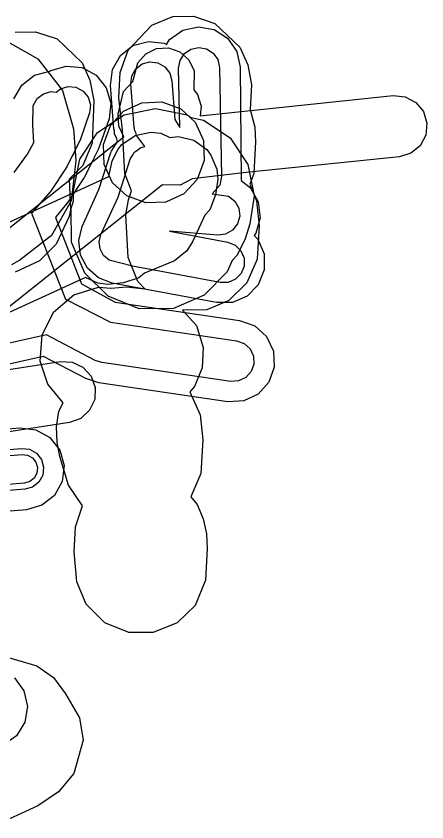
# Model space of a CAD drawing. Header units: metres. Extents: x -3943 to -3664, y 4962 to 6622.
# Drawn here: x -3794.8 to -3774.76, y 5689.52 to 5728.79 of the extents above; entities that cross this region are included whole.
import ezdxf

# ---------------------------------------------------------------- set-up
doc = ezdxf.new("R2010")
doc.units = ezdxf.units.M
doc.layers.add('AI_GREENING_EXCLUSIONS', color=1, linetype='Continuous')

msp = doc.modelspace()

# ---------------------------------------------------------------- linework, layer by layer
at = {"layer": 'AI_GREENING_EXCLUSIONS'}
for points in [[(-3792.795, 5708.033), (-3792.822, 5708.768), (-3792.706, 5709.529), (-3792.497, 5709.949), (-3793.247, 5710.85), (-3793.615, 5711.965), (-3793.533, 5713.232), (-3792.974, 5714.357), (-3791.983, 5715.205), (-3790.785, 5715.582), (-3790.158, 5715.533), (-3789.408, 5715.592), (-3788.522, 5715.498), (-3788.854, 5715.852), (-3789.324, 5717.017), (-3789.439, 5719.107), (-3789.322, 5719.834), (-3789.162, 5720.278), (-3789.493, 5721.111), (-3789.605, 5723.23), (-3789.791, 5724.811), (-3789.723, 5726.033), (-3789.334, 5727.13), (-3788.174, 5728.352), (-3787.144, 5728.76), (-3786.149, 5728.786), (-3785.1, 5728.434), (-3783.875, 5727.276), (-3783.49, 5726.42), (-3783.308, 5725.43), (-3783.372, 5724.241), (-3783.154, 5723.373), (-3783.115, 5722.656), (-3783.192, 5721.111), (-3783.391, 5720.594), (-3783.078, 5719.779), (-3782.945, 5718.562), (-3783.039, 5716.936), (-3783.537, 5715.785), (-3784.414, 5714.93), (-3785.498, 5714.477), (-3786.684, 5714.46), (-3786.003, 5713.704), (-3785.677, 5712.645), (-3785.727, 5711.652), (-3786.1, 5710.73), (-3786.327, 5710.482), (-3785.821, 5709.35), (-3785.687, 5708.133), (-3785.781, 5706.506), (-3786.281, 5705.354), (-3785.969, 5704.993), (-3785.669, 5704.284), (-3785.514, 5703.564), (-3785.475, 5702.848), (-3785.552, 5701.303), (-3786.067, 5700.071), (-3786.944, 5699.216), (-3788.109, 5698.746), (-3789.297, 5698.746), (-3790.462, 5699.216), (-3791.384, 5700.138), (-3791.837, 5701.221), (-3791.97, 5702.675), (-3791.902, 5703.897), (-3791.553, 5704.917), (-3792.244, 5705.928), (-3792.657, 5707.328), (-3792.795, 5708.033)], [(-3791.579, 5718.54), (-3790.763, 5720.333), (-3790.172, 5722.139), (-3790.154, 5722.17), (-3790.148, 5722.205), (-3789.957, 5722.505), (-3789.857, 5722.675), (-3789.891, 5722.8), (-3789.996, 5723.054), (-3789.996, 5723.172), (-3790.027, 5723.287), (-3790.189, 5725.411), (-3790.095, 5726.186), (-3789.712, 5726.866), (-3789.098, 5727.347), (-3788.346, 5727.557), (-3787.571, 5727.463), (-3787.468, 5727.405), (-3787.31, 5727.653), (-3786.669, 5728.098), (-3785.906, 5728.264), (-3785.138, 5728.126), (-3784.482, 5727.704), (-3784.036, 5727.063), (-3783.87, 5726.301), (-3783.815, 5720.77), (-3783.361, 5720.411), (-3782.981, 5719.73), (-3782.89, 5718.955), (-3783.103, 5718.204), (-3783.188, 5718.097), (-3783.005, 5717.917), (-3782.698, 5717.2), (-3782.69, 5716.419), (-3782.981, 5715.695), (-3783.527, 5715.138), (-3784.244, 5714.831), (-3785.025, 5714.823), (-3790.113, 5715.778), (-3790.78, 5716.033), (-3791.315, 5716.506), (-3791.65, 5717.137), (-3791.742, 5717.845), (-3791.579, 5718.54)], [(-3789.228, 5721.81), (-3789.219, 5721.825), (-3789.215, 5721.843), (-3789.12, 5721.993), (-3789.03, 5722.146), (-3789.016, 5722.157), (-3789.006, 5722.172), (-3788.97, 5722.192), (-3788.718, 5722.381), (-3788.524, 5722.432), (-3788.522, 5722.433), (-3788.866, 5722.885), (-3788.889, 5722.94), (-3788.925, 5722.987), (-3788.962, 5723.119), (-3789.015, 5723.246), (-3789.014, 5723.305), (-3789.03, 5723.362), (-3789.192, 5725.487), (-3789.145, 5725.874), (-3788.953, 5726.214), (-3788.646, 5726.455), (-3788.27, 5726.56), (-3787.883, 5726.513), (-3787.543, 5726.322), (-3787.302, 5726.014), (-3787.197, 5725.639), (-3787.054, 5723.751), (-3786.817, 5723.361), (-3786.87, 5726.246), (-3786.8, 5726.63), (-3786.59, 5726.959), (-3786.269, 5727.181), (-3785.888, 5727.264), (-3785.504, 5727.195), (-3785.176, 5726.984), (-3784.953, 5726.664), (-3784.87, 5726.283), (-3784.773, 5720.964), (-3784.853, 5720.553), (-3785.231, 5720.13), (-3784.429, 5720.005), (-3784.123, 5719.763), (-3783.932, 5719.422), (-3783.887, 5719.035), (-3783.993, 5718.659), (-3784.235, 5718.353), (-3784.576, 5718.163), (-3784.963, 5718.117), (-3787.315, 5718.305), (-3784.471, 5717.771), (-3784.109, 5717.626), (-3783.83, 5717.353), (-3783.677, 5716.994), (-3783.673, 5716.604), (-3783.818, 5716.242), (-3784.091, 5715.963), (-3784.45, 5715.81), (-3784.84, 5715.806), (-3789.112, 5716.608), (-3790.262, 5716.889), (-3790.53, 5717.125), (-3790.697, 5717.441), (-3790.743, 5717.795), (-3790.662, 5718.142), (-3789.824, 5719.966), (-3789.228, 5721.81)], [(-3787.683, 5724.602), (-3786.766, 5724.261), (-3786.067, 5723.614), (-3785.658, 5722.732), (-3785.619, 5721.746), (-3785.96, 5720.829), (-3786.607, 5720.13), (-3787.489, 5719.721), (-3788.475, 5719.682), (-3789.392, 5720.023), (-3790.091, 5720.67), (-3790.5, 5721.552), (-3790.539, 5722.538), (-3790.198, 5723.455), (-3789.551, 5724.154), (-3788.669, 5724.563), (-3787.683, 5724.602)], [(-3787.991, 5724.28), (-3786.46, 5723.976), (-3786.261, 5723.842), (-3785.658, 5723.723), (-3784.361, 5722.855), (-3783.493, 5721.558), (-3783.189, 5720.027), (-3783.396, 5718.656), (-3783.622, 5717.931), (-3784.015, 5717.141), (-3784.264, 5716.874), (-3784.493, 5716.325), (-3785.616, 5715.181), (-3787.125, 5714.534), (-3788.786, 5714.518), (-3790.308, 5715.138), (-3791.452, 5716.261), (-3792.099, 5717.77), (-3792.115, 5719.431), (-3791.991, 5719.767), (-3791.991, 5720.28), (-3791.687, 5721.811), (-3790.819, 5723.108), (-3789.522, 5723.976), (-3787.991, 5724.28)], [(-3795.69, 5697.682), (-3793.793, 5697.122), (-3792.972, 5696.56), (-3792.38, 5695.76), (-3791.7, 5694.591), (-3791.524, 5693.498), (-3791.981, 5691.875), (-3792.725, 5690.981), (-3793.741, 5690.297), (-3795.144, 5689.647), (-3796.394, 5689.522), (-3797.569, 5689.871), (-3798.253, 5690.236), (-3799.128, 5691.133), (-3799.942, 5692.856), (-3800.177, 5693.835), (-3800.173, 5694.773), (-3799.525, 5696.329), (-3798.708, 5697.077), (-3797.789, 5697.457), (-3797.106, 5697.497), (-3796.684, 5697.655), (-3795.69, 5697.682)]]:
    msp.add_lwpolyline(points, close=True, dxfattribs=at)
for points in [[(-3794.845, 5727.999), (-3793.851, 5728.025), (-3792.801, 5727.673), (-3791.577, 5726.515), (-3791.192, 5725.659), (-3791.009, 5724.669), (-3791.091, 5722.596), (-3791.545, 5721.513), (-3792.202, 5720.833), (-3792.142, 5719.348), (-3792.207, 5719.026), (-3792.838, 5717.679), (-3793.648, 5716.868), (-3794.841, 5716.302)], [(-3795.433, 5727.66), (-3793.733, 5726.703), (-3792.529, 5725.168), (-3792.004, 5723.289), (-3791.938, 5722.437), (-3791.884, 5721.729), (-3792.118, 5719.792), (-3793.076, 5718.092), (-3794.611, 5716.888), (-3795.024, 5716.672)], [(-3801.324, 5713.55), (-3789.536, 5722.901), (-3789.787, 5723.421), (-3789.819, 5724.005), (-3789.564, 5725.114), (-3789.104, 5725.604), (-3788.86, 5726.514), (-3788.47, 5726.951), (-3787.943, 5727.204), (-3787.358, 5727.237), (-3786.806, 5727.044), (-3786.37, 5726.654), (-3786.116, 5726.126), (-3786.134, 5725.186), (-3785.95, 5724.963), (-3785.777, 5724.404), (-3785.823, 5723.921), (-3776.402, 5724.913), (-3775.819, 5724.857), (-3775.302, 5724.583), (-3774.929, 5724.131), (-3774.758, 5723.572), (-3774.813, 5722.989), (-3775.087, 5722.472), (-3775.539, 5722.1), (-3776.098, 5721.928), (-3783.573, 5721.168), (-3786.211, 5720.854), (-3786.799, 5720.543), (-3787.66, 5720.56), (-3799.458, 5711.2)], [(-3794.909, 5724.754), (-3794.518, 5725.429), (-3793.898, 5725.903), (-3793.144, 5726.104), (-3793.139, 5726.103), (-3793.103, 5726.132), (-3792.356, 5726.355), (-3791.579, 5726.274), (-3790.893, 5725.903), (-3790.401, 5725.297), (-3790.178, 5724.549), (-3790.259, 5723.773), (-3790.771, 5722.322), (-3791.017, 5721.832), (-3791.019, 5721.818), (-3791.055, 5721.755), (-3791.473, 5720.921), (-3792.273, 5719.716), (-3792.841, 5719.014), (-3792.879, 5718.975), (-3791.606, 5715.733), (-3789.97, 5714.848), (-3783.893, 5713.955), (-3783.158, 5713.693), (-3782.579, 5713.17), (-3782.244, 5712.465), (-3782.205, 5711.685), (-3782.467, 5710.95), (-3782.99, 5710.371), (-3783.695, 5710.037), (-3784.475, 5709.997), (-3790.763, 5710.921), (-3791.392, 5711.124), (-3793.468, 5712.199), (-3793.469, 5712.199), (-3808.288, 5708.867)], [(-3794.892, 5721.163), (-3794.235, 5722.067), (-3793.924, 5722.625), (-3793.978, 5723.472), (-3793.963, 5724.431), (-3793.767, 5724.768), (-3793.457, 5725.005), (-3793.08, 5725.106), (-3792.849, 5725.075), (-3792.637, 5725.248), (-3792.263, 5725.359), (-3791.875, 5725.319), (-3791.531, 5725.133), (-3791.285, 5724.83), (-3791.174, 5724.456), (-3791.214, 5724.068), (-3791.678, 5722.744), (-3791.96, 5722.177), (-3791.965, 5722.141), (-3792.056, 5721.984), (-3792.323, 5721.447), (-3793.126, 5720.245), (-3794.038, 5719.192), (-3792.389, 5714.989), (-3790.188, 5713.869), (-3784.038, 5712.965), (-3783.671, 5712.835), (-3783.381, 5712.573), (-3783.214, 5712.22), (-3783.194, 5711.831), (-3783.325, 5711.463), (-3783.587, 5711.174), (-3783.94, 5711.006), (-3784.329, 5710.987), (-3790.618, 5711.911), (-3790.932, 5712.012), (-3793.308, 5713.26), (-3793.309, 5713.26), (-3810.485, 5709.398)], [(-3813.25, 5710.459), (-3790.273, 5720.977), (-3790.112, 5721.736), (-3789.824, 5722.306), (-3789.632, 5722.532), (-3788.987, 5722.971), (-3788.223, 5723.13), (-3787.739, 5723.075), (-3787.292, 5722.876), (-3786.893, 5722.914), (-3786.133, 5722.736), (-3785.499, 5722.281), (-3785.291, 5722.018), (-3785.004, 5721.332), (-3784.961, 5720.848), (-3785.071, 5720.079), (-3785.346, 5719.349), (-3785.596, 5719.082), (-3786.173, 5717.812), (-3786.465, 5717.35), (-3787.075, 5716.863), (-3788.539, 5716.263), (-3788.814, 5716.026), (-3789.555, 5715.782), (-3790.332, 5715.704), (-3790.812, 5715.767), (-3791.419, 5716.053), (-3814.311, 5705.574)], [(-3813.25, 5710.459), (-3790.273, 5720.977), (-3790.112, 5721.736), (-3789.824, 5722.306), (-3789.632, 5722.532), (-3788.987, 5722.971), (-3788.223, 5723.13), (-3787.739, 5723.075), (-3787.292, 5722.876), (-3786.893, 5722.914), (-3786.133, 5722.736), (-3785.499, 5722.281), (-3785.291, 5722.018), (-3785.004, 5721.332), (-3784.961, 5720.848), (-3785.071, 5720.079), (-3785.346, 5719.349), (-3785.596, 5719.082), (-3786.173, 5717.812), (-3786.465, 5717.35), (-3787.075, 5716.863), (-3788.539, 5716.263), (-3788.814, 5716.026), (-3789.555, 5715.782), (-3790.332, 5715.704), (-3790.812, 5715.767), (-3791.419, 5716.053), (-3814.311, 5705.574)], [(-3799.484, 5710.899), (-3792.649, 5711.951), (-3792.064, 5711.925), (-3791.534, 5711.678), (-3791.138, 5711.246), (-3790.938, 5710.696), (-3790.964, 5710.112), (-3791.211, 5709.581), (-3791.643, 5709.186), (-3792.193, 5708.986), (-3799.589, 5707.848)], [(-3802.143, 5708.106), (-3794.613, 5708.72), (-3793.838, 5708.631), (-3793.156, 5708.251), (-3792.671, 5707.64), (-3792.457, 5706.889), (-3792.547, 5706.114), (-3792.926, 5705.432), (-3793.537, 5704.947), (-3794.288, 5704.733), (-3802.162, 5704.091)], [(-3802.234, 5707.095), (-3794.532, 5707.723), (-3794.144, 5707.679), (-3793.803, 5707.489), (-3793.561, 5707.183), (-3793.454, 5706.808), (-3793.498, 5706.42), (-3793.688, 5706.079), (-3793.994, 5705.837), (-3794.369, 5705.73), (-3802.243, 5705.087)], [(-3802.261, 5706.792), (-3794.507, 5707.424), (-3794.236, 5707.393), (-3793.997, 5707.26), (-3793.828, 5707.046), (-3793.753, 5706.784), (-3793.784, 5706.512), (-3793.917, 5706.274), (-3794.131, 5706.104), (-3794.393, 5706.029), (-3802.268, 5705.386)], [(-3794.881, 5696.545), (-3794.425, 5695.912), (-3794.246, 5695.152), (-3794.37, 5694.382), (-3794.78, 5693.718), (-3795.413, 5693.262)]]:
    msp.add_lwpolyline(points, dxfattribs=at)

doc.saveas('drawing.dxf')
